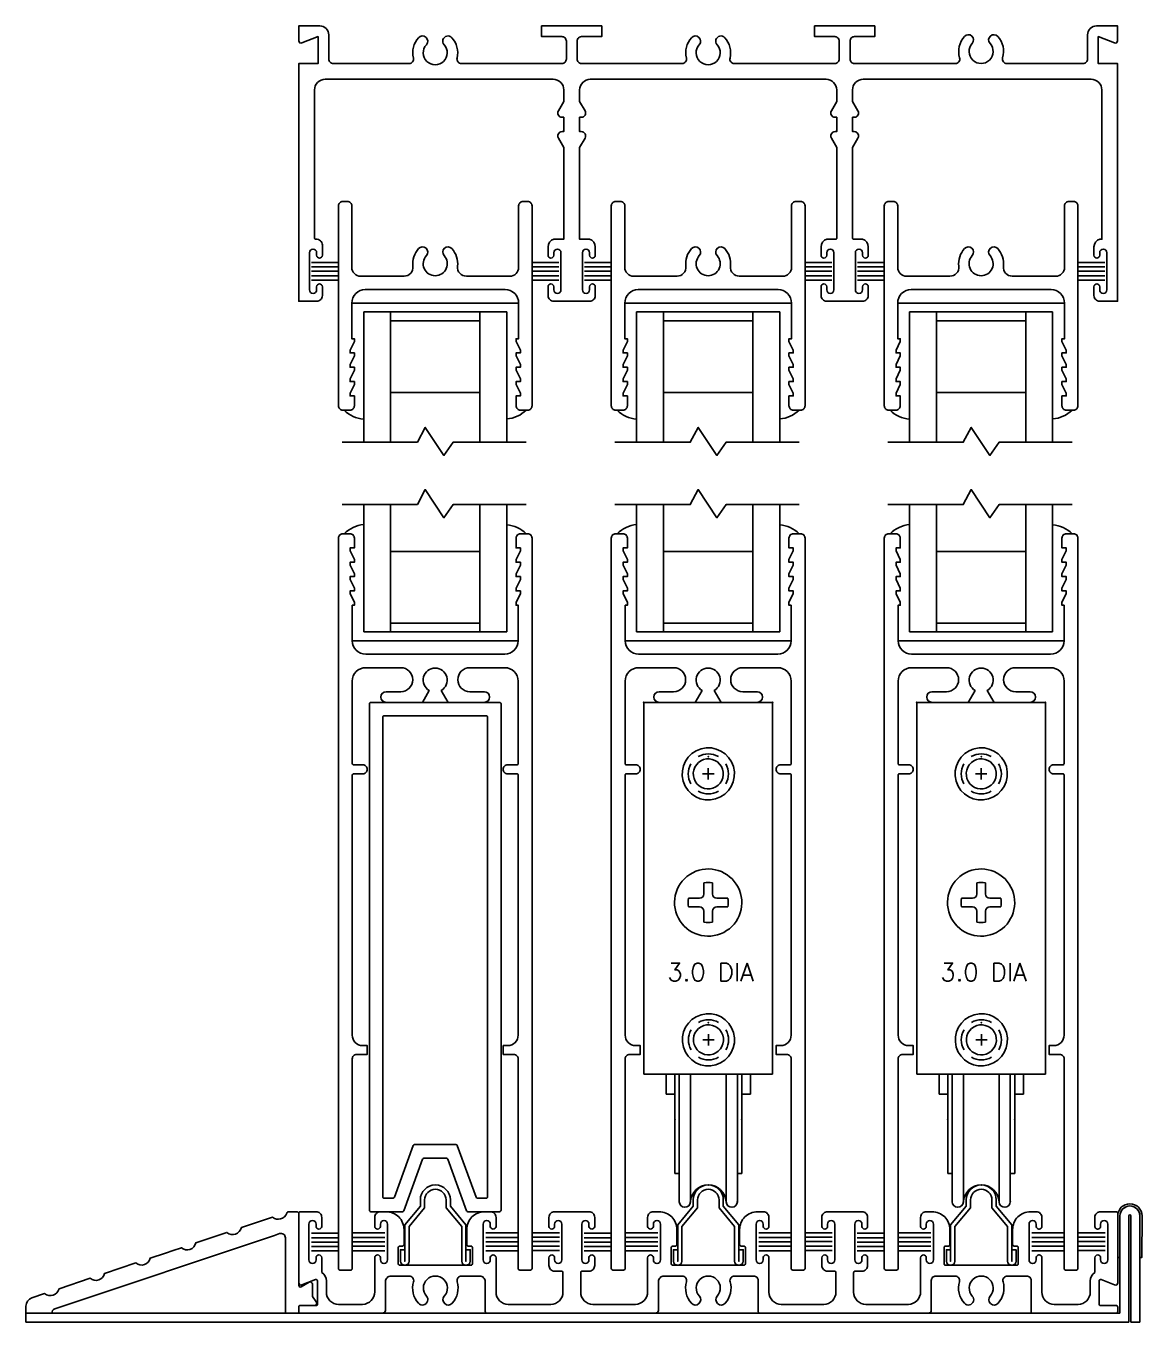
# Model space of a CAD drawing. Extents: x -120 to 130, y -63 to 29.
# Drawn here: x 6.62 to 14.42, y 15.6 to 24.67 of the extents above; entities that cross this region are included whole.
import ezdxf
from ezdxf.enums import TextEntityAlignment as Align

# ---------------------------------------------------------------- set-up
doc = ezdxf.new("R2010")
doc.units = 0
doc.header["$LTSCALE"] = 0.25
doc.header["$MEASUREMENT"] = 0
doc.layers.get('0').update_dxf_attribs({"linetype": 'CONTINUOUS'})
for name, color, linetype in [('FRAME', 1, 'CONTINUOUS'), ('GLASS-VINYL', 7, 'CONTINUOUS'), ('HEM COVER', 4, 'CONTINUOUS'), ('RISER', 7, 'CONTINUOUS'), ('SASH', 5, 'CONTINUOUS'), ('SEAL', 7, 'CONTINUOUS'), ('SILL-PAN', 7, 'CONTINUOUS'), ('VENT', 5, 'CONTINUOUS')]:
    doc.layers.add(name, color=color, linetype=linetype)
doc.styles.get("Standard").update_dxf_attribs({"font": 'simplex.shx'})

# ---------------------------------------------------------------- blocks, each defined once
blk = doc.blocks.new('3 TRACK HEAD')
blk.add_lwpolyline([(2.033, -0.7295), (2.033, -0.7515, -1), (1.983, -0.7515), (1.983, -0.4915, -1), (2.033, -0.4915), (2.033, -0.5095, 1), (2.073, -0.5095), (2.073, -0.4515, 0.348676), (2.033, -0.3975), (1.963, -0.3975), (1.963, 0.2447), (2.001, 0.3105, 0.57735), (1.975, 0.3555), (1.963, 0.3555), (1.963, 0.4555), (1.975, 0.4555, 0.57735), (2.001, 0.5005), (1.963, 0.5663), (1.963, 0.6465, -0.414214), (2.038, 0.7215), (3.686, 0.7215, -0.414214), (3.761, 0.6465), (3.761, 0.5663), (3.723, 0.5005, 0.57735), (3.749, 0.4555), (3.761, 0.4555), (3.761, 0.3555), (3.749, 0.3555, 0.57735), (3.723, 0.3105), (3.761, 0.2447), (3.761, -0.3875, -0.414214), (3.751, -0.3975), (3.691, -0.3975, 0.348676), (3.651, -0.4515), (3.651, -0.5095, 1), (3.691, -0.5095), (3.691, -0.4915, -1), (3.741, -0.4915), (3.741, -0.7515, -1), (3.691, -0.7515), (3.691, -0.7295, 1), (3.651, -0.7295), (3.651, -0.7915, 0.414214), (3.691, -0.8315), (3.816, -0.8315), (3.941, -0.8315, 0.414214), (3.981, -0.7915), (3.981, -0.7295, 1), (3.941, -0.7295), (3.941, -0.7515, -1), (3.891, -0.7515), (3.891, -0.4915, -1), (3.941, -0.4915), (3.941, -0.5095, 1), (3.981, -0.5095), (3.981, -0.4515, 0.348676), (3.941, -0.3975), (3.881, -0.3975, -0.414214), (3.871, -0.3875), (3.871, 0.2447), (3.909, 0.3105, 0.57735), (3.883, 0.3555), (3.871, 0.3555), (3.871, 0.4555), (3.883, 0.4555, 0.57735), (3.909, 0.5005), (3.871, 0.5663), (3.871, 0.6465, -0.414214), (3.946, 0.7215), (5.539, 0.7215, -0.414214), (5.614, 0.6465), (5.614, -0.3975), (5.599, -0.3975, 0.348676), (5.559, -0.4515), (5.559, -0.5095, 1), (5.599, -0.5095), (5.599, -0.4915, -1), (5.649, -0.4915), (5.649, -0.7515, -1), (5.599, -0.7515), (5.599, -0.7295, 1), (5.559, -0.7295), (5.559, -0.7915, 0.414214), (5.599, -0.8315), (5.724, -0.8315), (5.724, 0.8315), (5.589, 0.8315), (5.589, 1.0195), (5.7022, 0.9751, 0.528549), (5.724, 0.99), (5.724, 1.0945), (5.576, 1.0945, 0.414214), (5.514, 1.0325), (5.514, 0.8625, -0.414214), (5.483, 0.8315), (4.9504, 0.8315, -0.500624), (4.9206, 0.8712, 0.262076), (4.886, 1.0213, 1), (4.8321, 0.9721, -2.265582), (4.7079, 0.9721, 1), (4.654, 1.0213, 0.262076), (4.6194, 0.8712, -0.500624), (4.5896, 0.8315), (3.8845, 0.8315, -0.414214), (3.8535, 0.8625), (3.8535, 0.9885, -0.414214), (3.8845, 1.0195), (4.026, 1.0195), (4.026, 1.0945), (3.606, 1.0945), (3.606, 1.0195), (3.7475, 1.0195, -0.414214), (3.7785, 0.9885), (3.7785, 0.8625, -0.414214), (3.7475, 0.8315), (3.0448, 0.8315, -0.485225), (3.0146, 0.8698, 0.248879), (2.978, 1.0123, 1), (2.9241, 0.9631, -2.265582), (2.7999, 0.9631, 1), (2.746, 1.0123, 0.248879), (2.7094, 0.8698, -0.485225), (2.6792, 0.8315), (1.9765, 0.8315, -0.414214), (1.9455, 0.8625), (1.9455, 0.9885, -0.414214), (1.9765, 1.0195), (2.118, 1.0195), (2.118, 1.0945), (1.698, 1.0945), (1.698, 1.0195), (1.8395, 1.0195, -0.414214), (1.8705, 0.9885), (1.8705, 0.8625, -0.414214), (1.8395, 0.8315), (1.1368, 0.8315, -0.485225), (1.1066, 0.8698, 0.248879), (1.07, 1.0123, 1), (1.0161, 0.9631, -2.265582), (0.8919, 0.9631, 1), (0.838, 1.0123, 0.248879), (0.8014, 0.8698, -0.485225), (0.7712, 0.8315), (0.241, 0.8315, -0.414214), (0.21, 0.8625), (0.21, 1.0325, 0.414214), (0.148, 1.0945), (0, 1.0945), (0, 0.99, 0.528549), (0.0218, 0.9751), (0.135, 1.0195), (0.135, 0.8315), (0, 0.8315), (0, -0.8315), (0.125, -0.8315, 0.414214), (0.165, -0.7915), (0.165, -0.7295, 1), (0.125, -0.7295), (0.125, -0.7515, -1), (0.075, -0.7515), (0.075, -0.4915, -1), (0.125, -0.4915), (0.125, -0.5095, 1), (0.165, -0.5095), (0.165, -0.4375, 0.443866), (0.121, -0.3977, -0.443866), (0.11, -0.3878), (0.11, 0.6465, -0.414214), (0.185, 0.7215), (1.778, 0.7215, -0.414214), (1.853, 0.6465), (1.853, 0.5663), (1.815, 0.5005, 0.57735), (1.841, 0.4555), (1.853, 0.4555), (1.853, 0.3555), (1.841, 0.3555, 0.57735), (1.815, 0.3105), (1.853, 0.2447), (1.853, -0.3975), (1.783, -0.3975, 0.348676), (1.743, -0.4515), (1.743, -0.5095, 1), (1.783, -0.5095), (1.783, -0.4915, -1), (1.833, -0.4915), (1.833, -0.7515, -1), (1.783, -0.7515), (1.783, -0.7295, 1), (1.743, -0.7295), (1.743, -0.7915, 0.414214), (1.783, -0.8315), (1.908, -0.8315), (2.033, -0.8315, 0.414214), (2.073, -0.7915), (2.073, -0.7295, 1)], format="xyb", close=True)
blk = doc.blocks.new('3004 STD TOP-RAIL')
at = {"color": 5}
blk.add_lwpolyline([(-0.116, 0.1058), (-0.116, 0.1058, 0.216769), (-0.156, -0.0179, -0.448133), (-0.2176, -0.087), (-0.521, -0.087, -0.414214), (-0.583, -0.025), (-0.583, 0.405, 0.414214), (-0.614, 0.436), (-0.646, 0.436, 0.414214), (-0.677, 0.405), (-0.677, -0.993, 0.414214), (-0.646, -1.024), (-0.596, -1.024, 0.414214), (-0.565, -0.993), (-0.565, -0.924), (-0.595, -0.924), (-0.595, -0.904), (-0.565, -0.844), (-0.565, -0.824), (-0.595, -0.824), (-0.595, -0.804), (-0.565, -0.744), (-0.565, -0.724), (-0.595, -0.724), (-0.595, -0.704), (-0.565, -0.644), (-0.565, -0.624), (-0.595, -0.624), (-0.595, -0.604), (-0.565, -0.544), (-0.565, -0.524), (-0.583, -0.524), (-0.583, -0.275, -0.414214), (-0.489, -0.181), (0, -0.181), (0.489, -0.181, -0.414214), (0.583, -0.275), (0.583, -0.524), (0.565, -0.524), (0.565, -0.544), (0.595, -0.604), (0.595, -0.624), (0.565, -0.624), (0.565, -0.644), (0.595, -0.704), (0.595, -0.724), (0.565, -0.724), (0.565, -0.744), (0.595, -0.804), (0.595, -0.824), (0.565, -0.824), (0.565, -0.844), (0.595, -0.904), (0.595, -0.924), (0.565, -0.924), (0.565, -0.993, 0.414214), (0.596, -1.024), (0.646, -1.024, 0.414214), (0.677, -0.993), (0.677, 0.405, 0.414214), (0.646, 0.436), (0.614, 0.436, 0.414214), (0.583, 0.405), (0.583, -0.025, -0.414214), (0.521, -0.087), (0.2176, -0.087, -0.448133), (0.156, -0.0179, 0.216769), (0.116, 0.1058, 0.999998), (0.0621, 0.0566, -0.651692), (0, -0.084, -0.651692), (-0.0621, 0.0566, 0.999998), (-0.116, 0.1058), (-0.116, 0.1058)], format="xyb", dxfattribs=at)
blk = doc.blocks.new('3 TRACK SILL')
blk.add_lwpolyline([(-2.852, -0.176, -0.414214), (-2.862, -0.166), (-2.862, -0.132, -0.414214), (-2.852, -0.122), (-2.742, -0.122, 0.414214), (-2.732, -0.112), (-2.732, 0.0494, 0.528549), (-2.7457, 0.0587), (-2.8402, 0.0216, -0.528549), (-2.862, 0.0365), (-2.862, 0.126), (-2.862, 0.524, -0.414214), (-2.852, 0.534), (-2.742, 0.534, -0.414214), (-2.702, 0.494), (-2.702, 0.4315, -0.414214), (-2.7215, 0.412), (-2.7225, 0.412, -0.414214), (-2.742, 0.4315), (-2.742, 0.4475, 0.414214), (-2.7665, 0.472), (-2.7675, 0.472, 0.414214), (-2.792, 0.4475), (-2.792, 0.1965, 0.414214), (-2.7675, 0.172), (-2.7665, 0.172, 0.414214), (-2.742, 0.1965), (-2.742, 0.2125, -0.414214), (-2.7225, 0.232), (-2.722, 0.232, -0.414214), (-2.702, 0.212), (-2.702, 0.1092, -0.250492), (-2.67, 0.0494), (-2.67, -0.029, 0.414214), (-2.585, -0.114), (-2.4932, -0.114), (-2.417, -0.114, 0.406851), (-2.332, -0.026), (-2.332, 0.158), (-2.332, 0.212, -0.414214), (-2.312, 0.232), (-2.3115, 0.232, -0.414214), (-2.292, 0.2125), (-2.292, 0.1965, 0.414214), (-2.2675, 0.172), (-2.2665, 0.172, 0.414214), (-2.242, 0.1965), (-2.242, 0.4475, 0.414214), (-2.2665, 0.472), (-2.2675, 0.472, 0.414214), (-2.292, 0.4475), (-2.292, 0.4315, -0.414214), (-2.3115, 0.412), (-2.3125, 0.412, -0.414214), (-2.332, 0.4315), (-2.332, 0.494, -0.414214), (-2.292, 0.534), (-2.2692, 0.534), (-2.252, 0.534, -0.414214), (-2.127, 0.409), (-2.127, 0.304, -0.414214), (-2.137, 0.294), (-2.157, 0.294, 0.414214), (-2.167, 0.284), (-2.167, 0.169, 0.414214), (-2.157, 0.159), (-1.659, 0.159, 0.414214), (-1.649, 0.169), (-1.649, 0.284, 0.414214), (-1.659, 0.294), (-1.679, 0.294, -0.414214), (-1.689, 0.304), (-1.689, 0.409, -0.414214), (-1.564, 0.534), (-1.5568, 0.534), (-1.524, 0.534, -0.414214), (-1.484, 0.494), (-1.484, 0.4315, -0.414214), (-1.5035, 0.412), (-1.5045, 0.412, -0.414214), (-1.524, 0.4315), (-1.524, 0.4475, 0.414214), (-1.5485, 0.472), (-1.5495, 0.472, 0.414214), (-1.574, 0.4475), (-1.574, 0.1965, 0.414214), (-1.5495, 0.172), (-1.5485, 0.172, 0.414214), (-1.524, 0.1965), (-1.524, 0.2125, -0.414214), (-1.5045, 0.232), (-1.504, 0.232, -0.414214), (-1.484, 0.212), (-1.484, 0.158), (-1.484, -0.029, 0.414214), (-1.399, -0.114), (-1.3677, -0.114), (-1.2957, -0.114), (-1.101, -0.114, 0.414214), (-1.016, -0.029), (-1.016, 0.0085), (-1.016, 0.108, 0.414214), (-1.026, 0.118), (-1.074, 0.118, -0.414214), (-1.114, 0.158), (-1.114, 0.212, -0.414214), (-1.094, 0.232), (-1.0935, 0.232, -0.414214), (-1.074, 0.2125), (-1.074, 0.1965, 0.414214), (-1.0495, 0.172), (-1.0485, 0.172, 0.414214), (-1.024, 0.1965), (-1.024, 0.4475, 0.414214), (-1.0485, 0.472), (-1.0495, 0.472, 0.414214), (-1.074, 0.4475), (-1.074, 0.4315, -0.414214), (-1.0935, 0.412), (-1.0945, 0.412, -0.414214), (-1.114, 0.4315), (-1.114, 0.494, -0.414214), (-1.074, 0.534), (-0.9931, 0.534), (-0.9149, 0.534), (-0.834, 0.534, -0.414214), (-0.794, 0.494), (-0.794, 0.4315, -0.414214), (-0.8135, 0.412), (-0.8145, 0.412, -0.414214), (-0.834, 0.4315), (-0.834, 0.4475, 0.414214), (-0.8585, 0.472), (-0.8595, 0.472, 0.414214), (-0.884, 0.4475), (-0.884, 0.1965, 0.414214), (-0.8595, 0.172), (-0.8585, 0.172, 0.414214), (-0.834, 0.1965), (-0.834, 0.2125, -0.414214), (-0.8145, 0.232), (-0.814, 0.232, -0.414214), (-0.794, 0.212), (-0.794, 0.158, -0.414214), (-0.834, 0.118), (-0.882, 0.118, 0.414214), (-0.892, 0.108), (-0.892, 0.0085), (-0.892, -0.029, 0.414214), (-0.807, -0.114), (-0.6312, -0.114), (-0.5644, -0.114), (-0.509, -0.114, 0.406851), (-0.424, -0.026), (-0.424, 0.158), (-0.424, 0.212, -0.414214), (-0.404, 0.232), (-0.4035, 0.232, -0.414214), (-0.384, 0.2125), (-0.384, 0.1965, 0.414214), (-0.3595, 0.172), (-0.3585, 0.172, 0.414214), (-0.334, 0.1965), (-0.334, 0.4475, 0.414214), (-0.3585, 0.472), (-0.3595, 0.472, 0.414214), (-0.384, 0.4475), (-0.384, 0.4315, -0.414214), (-0.4035, 0.412), (-0.4045, 0.412, -0.414214), (-0.424, 0.4315), (-0.424, 0.494, -0.414214), (-0.384, 0.534), (-0.3612, 0.534), (-0.344, 0.534, -0.414214), (-0.219, 0.409), (-0.219, 0.304, -0.414214), (-0.229, 0.294), (-0.249, 0.294, 0.414214), (-0.259, 0.284), (-0.259, 0.169, 0.414214), (-0.249, 0.159), (0.249, 0.159, 0.414214), (0.259, 0.169), (0.259, 0.284, 0.414214), (0.249, 0.294), (0.229, 0.294, -0.414214), (0.219, 0.304), (0.219, 0.409, -0.414214), (0.344, 0.534), (0.3512, 0.534), (0.384, 0.534, -0.414214), (0.424, 0.494), (0.424, 0.4315, -0.414214), (0.4045, 0.412), (0.4035, 0.412, -0.414214), (0.384, 0.4315), (0.384, 0.4475, 0.414214), (0.3595, 0.472), (0.3585, 0.472, 0.414214), (0.334, 0.4475), (0.334, 0.1965, 0.414214), (0.3585, 0.172), (0.3595, 0.172, 0.414214), (0.384, 0.1965), (0.384, 0.2125, -0.414214), (0.4035, 0.232), (0.404, 0.232, -0.414214), (0.424, 0.212), (0.424, 0.158), (0.424, -0.029, 0.414214), (0.509, -0.114), (0.5522, -0.114), (0.6754, -0.114), (0.807, -0.114, 0.414214), (0.892, -0.029), (0.892, 0.0085), (0.892, 0.108, 0.414214), (0.882, 0.118), (0.834, 0.118, -0.414214), (0.794, 0.158), (0.794, 0.212, -0.414214), (0.814, 0.232), (0.8145, 0.232, -0.414214), (0.834, 0.2125), (0.834, 0.1965, 0.414214), (0.8585, 0.172), (0.8595, 0.172, 0.414214), (0.884, 0.1965), (0.884, 0.4475, 0.414214), (0.8595, 0.472), (0.8585, 0.472, 0.414214), (0.834, 0.4475), (0.834, 0.4315, -0.414214), (0.8145, 0.412), (0.8135, 0.412, -0.414214), (0.794, 0.4315), (0.794, 0.494, -0.414214), (0.834, 0.534), (0.9149, 0.534), (0.9931, 0.534), (1.074, 0.534, -0.414214), (1.114, 0.494), (1.114, 0.4315, -0.414214), (1.0945, 0.412), (1.0935, 0.412, -0.414214), (1.074, 0.4315), (1.074, 0.4475, 0.414214), (1.0495, 0.472), (1.0485, 0.472, 0.414214), (1.024, 0.4475), (1.024, 0.1965, 0.414214), (1.0485, 0.172), (1.0495, 0.172, 0.414214), (1.074, 0.1965), (1.074, 0.2125, -0.414214), (1.0935, 0.232), (1.094, 0.232, -0.414214), (1.114, 0.212), (1.114, 0.158, -0.414214), (1.074, 0.118), (1.026, 0.118, 0.414214), (1.016, 0.108), (1.016, 0.0085), (1.016, -0.029, 0.414214), (1.101, -0.114), (1.2768, -0.114), (1.3436, -0.114), (1.399, -0.114, 0.406851), (1.484, -0.026), (1.484, 0.158), (1.484, 0.212, -0.414214), (1.504, 0.232), (1.5045, 0.232, -0.414214), (1.524, 0.2125), (1.524, 0.1965, 0.414214), (1.5485, 0.172), (1.5495, 0.172, 0.414214), (1.574, 0.1965), (1.574, 0.4475, 0.414214), (1.5495, 0.472), (1.5485, 0.472, 0.414214), (1.524, 0.4475), (1.524, 0.4315, -0.414214), (1.5045, 0.412), (1.5035, 0.412, -0.414214), (1.484, 0.4315), (1.484, 0.494, -0.414214), (1.524, 0.534), (1.5468, 0.534), (1.564, 0.534, -0.414214), (1.689, 0.409), (1.689, 0.304, -0.414214), (1.679, 0.294), (1.659, 0.294, 0.414214), (1.649, 0.284), (1.649, 0.169, 0.414214), (1.659, 0.159), (2.157, 0.159, 0.414214), (2.167, 0.169), (2.167, 0.284, 0.414214), (2.157, 0.294), (2.137, 0.294, -0.414214), (2.127, 0.304), (2.127, 0.409, -0.414214), (2.252, 0.534), (2.2592, 0.534), (2.292, 0.534, -0.414214), (2.332, 0.494), (2.332, 0.4315, -0.414214), (2.3125, 0.412), (2.3115, 0.412, -0.414214), (2.292, 0.4315), (2.292, 0.4475, 0.414214), (2.2675, 0.472), (2.2665, 0.472, 0.414214), (2.242, 0.4475), (2.242, 0.1965, 0.414214), (2.2665, 0.172), (2.2675, 0.172, 0.414214), (2.292, 0.1965), (2.292, 0.2125, -0.414214), (2.3115, 0.232), (2.312, 0.232, -0.414214), (2.332, 0.212), (2.332, 0.158), (2.332, -0.029, 0.414214), (2.417, -0.114), (2.4867, -0.114), (2.585, -0.114, 0.414214), (2.67, -0.029), (2.67, 0.0494, -0.250492), (2.702, 0.1092), (2.702, 0.212, -0.414214), (2.722, 0.232), (2.7225, 0.232, -0.414214), (2.742, 0.2125), (2.742, 0.1965, 0.414214), (2.7665, 0.172), (2.7675, 0.172, 0.414214), (2.792, 0.1965), (2.792, 0.4475, 0.414214), (2.7675, 0.472), (2.7665, 0.472, 0.414214), (2.742, 0.4475), (2.742, 0.4315, -0.414214), (2.7225, 0.412), (2.7215, 0.412, -0.414214), (2.702, 0.4315), (2.702, 0.494, -0.414214), (2.742, 0.534), (2.852, 0.534, -0.414214), (2.862, 0.524), (2.862, 0.126), (2.862, 0.0365, -0.528549), (2.8402, 0.0216), (2.7457, 0.0587, 0.528549), (2.732, 0.0494), (2.732, -0.112, 0.414214), (2.742, -0.122), (2.852, -0.122, -0.414214), (2.862, -0.132), (2.862, -0.166, -0.414214), (2.852, -0.176), (2.5175, -0.176), (2.4211, -0.176), (2.267, -0.176, -0.414214), (2.257, -0.166), (2.257, 0.053, 0.414214), (2.226, 0.084), (2.1578, 0.084), (2.0905, 0.084, 0.499657), (2.0607, 0.0444, -0.259642), (2.0261, -0.1064, -1), (1.9704, -0.0562, 2.247229), (1.8456, -0.0562, -1), (1.7899, -0.1064, -0.259642), (1.7553, 0.0444, 0.499657), (1.7255, 0.084), (1.6493, 0.084), (1.59, 0.084, 0.414214), (1.559, 0.053), (1.559, -0.156, -0.414214), (1.539, -0.176), (1.3897, -0.176), (1.3436, -0.176), (0.6754, -0.176), (0.5131, -0.176), (0.359, -0.176, -0.414214), (0.349, -0.166), (0.349, 0.053, 0.414214), (0.318, 0.084), (0.2498, 0.084), (0.1825, 0.084, 0.499657), (0.1527, 0.0444, -0.259642), (0.1181, -0.1064, -1), (0.0624, -0.0562, 2.247229), (-0.0624, -0.0562, -1), (-0.1181, -0.1064, -0.259642), (-0.1527, 0.0444, 0.499657), (-0.1825, 0.084), (-0.2587, 0.084), (-0.309, 0.084, 0.414214), (-0.349, 0.044), (-0.349, -0.156, -0.414214), (-0.369, -0.176), (-0.5183, -0.176), (-0.5644, -0.176), (-1.3594, -0.176), (-1.3949, -0.176), (-1.549, -0.176, -0.414214), (-1.559, -0.166), (-1.559, 0.044, 0.414214), (-1.599, 0.084), (-1.6582, 0.084), (-1.7255, 0.084, 0.499657), (-1.7553, 0.0444, -0.259642), (-1.7899, -0.1064, -1), (-1.8456, -0.0562, 2.247229), (-1.9704, -0.0562, -1), (-2.0261, -0.1064, -0.259642), (-2.0607, 0.0444, 0.499657), (-2.0905, 0.084), (-2.1667, 0.084), (-2.217, 0.084, 0.414214), (-2.257, 0.044), (-2.257, -0.156, -0.414214), (-2.277, -0.176), (-2.4263, -0.176), (-2.4969, -0.176)], format="xyb", close=True)
blk = doc.blocks.new('FW1020 STD SILL')
blk.add_lwpolyline([(0.075, 0.457, 1), (-0.075, 0.457), (-0.075, 0.4023), (-0.184, 0.2724), (-0.184, 0.03, -1), (-0.244, 0.03), (-0.244, 0.109), (-0.2141, 0.109), (-0.214, 0.027), (-0.214, 0.2833), (-0.105, 0.4132), (-0.105, 0.457, -1), (0.105, 0.457), (0.105, 0.4132), (0.214, 0.2833), (0.214, 0.027), (0.2141, 0.109), (0.244, 0.109), (0.244, 0.03, -1), (0.184, 0.03), (0.184, 0.2724), (0.075, 0.4023)], format="xyb", close=True)
blk = doc.blocks.new('3027 MAMMOTH B-RAIL')
at = {"color": 0}
blk.add_lwpolyline([(0.475, -0.624, 0.414214), (0.506, -0.655), (0.57, -0.655, -0.414214), (0.58, -0.665), (0.58, -2.484, -0.414214), (0.508, -2.556), (0.475, -2.556), (0.475, -2.618), (0.549, -2.618, -0.414214), (0.58, -2.649), (0.58, -4.116, 0.414214), (0.59, -4.126), (0.667, -4.126, 0.414214), (0.677, -4.116), (0.677, 0.993, 0.414214), (0.646, 1.024), (0.596, 1.024, 0.414214), (0.565, 0.993), (0.565, 0.924), (0.595, 0.924), (0.595, 0.904), (0.565, 0.844), (0.565, 0.824), (0.595, 0.824), (0.595, 0.804), (0.565, 0.744), (0.565, 0.724), (0.595, 0.724), (0.595, 0.704), (0.565, 0.644), (0.565, 0.624), (0.595, 0.624), (0.595, 0.604), (0.565, 0.544), (0.565, 0.524), (0.58, 0.524), (0.58, 0.275, -0.414214), (0.486, 0.181), (-0.486, 0.181, -0.414214), (-0.58, 0.275), (-0.58, 0.524), (-0.565, 0.524), (-0.565, 0.544), (-0.595, 0.604), (-0.595, 0.624), (-0.565, 0.624), (-0.565, 0.644), (-0.595, 0.704), (-0.595, 0.724), (-0.565, 0.724), (-0.565, 0.744), (-0.595, 0.804), (-0.595, 0.824), (-0.565, 0.824), (-0.565, 0.844), (-0.595, 0.904), (-0.595, 0.924), (-0.565, 0.924), (-0.565, 0.993, 0.414214), (-0.596, 1.024), (-0.646, 1.024, 0.414214), (-0.677, 0.993), (-0.677, -4.116, 0.414214), (-0.667, -4.126), (-0.59, -4.126, 0.414214), (-0.58, -4.116), (-0.58, -2.649, -0.414214), (-0.549, -2.618), (-0.475, -2.618), (-0.475, -2.556), (-0.508, -2.556, -0.414214), (-0.58, -2.484), (-0.58, -0.665, -0.414214), (-0.57, -0.655), (-0.506, -0.655, 0.414214), (-0.475, -0.624, 0.414214), (-0.506, -0.593), (-0.57, -0.593, -0.414214), (-0.58, -0.583), (-0.58, -0.007, -0.414214), (-0.486, 0.087), (-0.2415, 0.087, -1), (-0.2415, -0.081), (-0.3425, -0.081, 1), (-0.3425, -0.156), (-0.0901, -0.156), (-0.042, -0.0727, -3.732051), (0.042, -0.0727), (0.0901, -0.156), (0.3425, -0.156, 1), (0.3425, -0.081), (0.2415, -0.081, -1), (0.2415, 0.087), (0.486, 0.087, -0.414214), (0.58, -0.007), (0.58, -0.583, -0.414214), (0.57, -0.593), (0.506, -0.593, 0.414214)], format="xyb", close=True, dxfattribs=at)
blk = doc.blocks.new('Roller Assy 3p0 Dia - Side(EX)')
at = {"color": 7}
for p, q in [((-0.45, 0), (-0.45, -2.6)), ((0.45, 0), (-0.45, 0)), ((0.45, -2.6), (0.45, 0)), ((-0.03, -1.263), (-0.03, -1.34)), ((0.03, -1.34), (0.03, -1.263)), ((-0.06, -1.37), (-0.137, -1.37)), ((-0.137, -1.43), (-0.06, -1.43)), ((0.137, -1.37), (0.06, -1.37)), ((0.06, -1.43), (0.137, -1.43)), ((-0.03, -1.46), (-0.03, -1.537)), ((0.03, -1.537), (0.03, -1.46)), ((-0.45, -2.6), (0.45, -2.6)), ((-0.2932, -2.7403), (-0.2932, -2.6)), ((0.297, -2.7403), (0.297, -2.6)), ((-0.2312, -2.7403), (-0.2932, -2.7403)), ((0.235, -2.7403), (0.297, -2.7403))]:
    blk.add_line(p, q, dxfattribs=at)
at = {"linetype": 'Continuous'}
for p, q in [((-0.039, -0.5), (0.041, -0.5)), ((0.001, -0.54), (0.001, -0.46)), ((0.0019, -2.4), (0.0019, -2.32)), ((-0.0381, -2.36), (0.0419, -2.36))]:
    blk.add_line(p, q, dxfattribs=at)
for p, q in [((-0.233, -3.2938), (-0.233, -2.6)), ((-0.202, -2.6), (-0.202, -3.4919)), ((-0.1239, -2.6), (-0.1239, -3.4938)), ((0.1258, -2.6), (0.1258, -3.4938)), ((0.204, -3.4919), (0.204, -2.6)), ((0.235, -3.2938), (0.235, -2.6)), ((-0.202, -3.2938), (-0.233, -3.2938)), ((0.204, -3.2938), (0.235, -3.2938))]:
    blk.add_line(p, q)
at = {"color": 7}
for centre, radius, start, end in [((0.001, -0.5), 0.1825, 106.169, 106.13779), ((0.001, -0.5), 0.105, 131.02314, 130.98281), ((0, -1.4), 0.235, 117.4668, 117.43088), ((0, -1.4), 0.1403, 77.65052, 102.34948), ((-0.06, -1.34), 0.03, 270, 0), ((0.06, -1.34), 0.03, 180, 270), ((0, -1.4), 0.1403, 167.65052, 192.34948), ((-0.06, -1.46), 0.03, 0, 90), ((0.06, -1.46), 0.03, 90, 180), ((0, -1.4), 0.1403, 347.65052, 12.34948), ((0, -1.4), 0.1403, 257.65052, 282.34948), ((0.0019, -2.36), 0.1825, 106.169, 106.13779), ((0.0019, -2.36), 0.105, 131.02314, 130.98281)]:
    blk.add_arc(centre, radius, start, end, dxfattribs=at)
at = {"color": 7, "linetype": 'Continuous'}
for centre, start, end in [((0.001, -0.5), 60, 120), ((0.001, -0.5), 150, 210), ((0.001, -0.5), 330, 30), ((0.001, -0.5), 240, 300), ((0.0019, -2.36), 60, 120), ((0.0019, -2.36), 150, 210), ((0.0019, -2.36), 330, 30), ((0.0019, -2.36), 240, 300)]:
    blk.add_arc(centre, 0.1403, start, end, dxfattribs=at)
for centre, radius, start, end in [((0.001, -3.5), 0.125, 2.82928, 177.17072), ((-0.1629, -3.4919), 0.0391, 180, 357.17072), ((0.1649, -3.4919), 0.0391, 182.82928, 0)]:
    blk.add_arc(centre, radius, start, end)
at = {"color": 7, "linetype": 'ByBlock'}
for p in [(-0.45, 0), (0.45, 0), (0.001, -0.38), (0.0019, -2.24)]:
    blk.add_point(p, dxfattribs=at)
at = {"color": 0, "linetype": 'ByBlock'}
for p in [(-0.45, 0), (-0.45, 0), (0.45, 0), (0.45, 0), (-0.233, -2.9152), (0.235, -2.9152), (0.001, -3.375), (-0.1239, -3.4938), (0.204, -3.4919)]:
    blk.add_point(p, dxfattribs=at)
blk.add_text('3.0 DIA', height=0.125).set_placement((0.0172, -1.9487), align=Align.CENTER)
blk = doc.blocks.new('3752 RISER')
at = {"color": 1}
blk.add_lwpolyline([(0.1219, -0.3642), (0.095, -0.3277), (0.095, -0.2405, 0.57735), (0.071, -0.2267), (0.015, -0.259, -0.57735), (0, -0.2503), (0, 0.2503, 0.414214), (-0.016, 0.2663), (-0.0701, 0.2663, 0.321849), (-0.0853, 0.2555, -0.530341), (-0.1842, 0.228), (-0.4021, 0.155, -0.564933), (-0.5028, 0.1212), (-0.7207, 0.0482, -0.564933), (-0.8214, 0.0144), (-0.8799, -0.0052), (-0.9325, -0.0228), (-1.0393, -0.0586, -0.564933), (-1.14, -0.0924), (-1.3578, -0.1654, -0.564933), (-1.4585, -0.1992), (-1.6764, -0.2722, -0.564933), (-1.7771, -0.306), (-1.8657, -0.3357, 0.322343), (-1.908, -0.3945), (-1.908, -0.4437), (-1.7271, -0.4437, -0.324941), (-1.706, -0.414), (-0.1698, 0.101), (-0.1349, 0.1128, -0.512467), (-0.094, 0.0834), (-0.094, -0.3858), (-0.094, -0.4337, 0.414214), (-0.084, -0.4437), (-0.01, -0.4437, 0.414214), (0, -0.4337), (0, -0.3997, -0.414214), (0.01, -0.3897), (0.109, -0.3897, 0.614986)], format="xyb", close=True, dxfattribs=at)
blk = doc.blocks.new('3762 Mammoth Setting Block')
for points in [[(0.0785, -3.187, -0.315299), (0.0879, -3.1936), (0.2196, -3.5554, 0.315299), (0.229, -3.562), (0.45, -3.562, 0.414214), (0.46, -3.552), (0.46, -0.01, 0.414214), (0.45, 0), (-0.45, 0, 0.414214), (-0.46, -0.01), (-0.46, -3.552, 0.414214), (-0.45, -3.562), (-0.229, -3.562, 0.315299), (-0.2196, -3.5554), (-0.0879, -3.1936, -0.315299), (-0.0785, -3.187)], [(0.1443, -3.093, -0.315299), (0.1537, -3.0996), (0.2854, -3.4614, 0.315299), (0.2948, -3.468), (0.356, -3.468, 0.414214), (0.366, -3.458), (0.366, -0.104, 0.414214), (0.356, -0.094), (-0.356, -0.094, 0.414214), (-0.366, -0.104), (-0.366, -3.458, 0.414214), (-0.356, -3.468), (-0.2948, -3.468, 0.315299), (-0.2854, -3.4614), (-0.1537, -3.0996, -0.315299), (-0.1443, -3.093)]]:
    blk.add_lwpolyline(points, format="xyb", close=True)

msp = doc.modelspace()

# ---------------------------------------------------------------- linework, layer by layer
at = {"layer": 'GLASS-VINYL'}
for p, q in [((10.0641, 22.7277), (8.8981, 22.7277)), ((8.981, 21.7537), (8.981, 22.6657)), ((9.981, 22.6657), (8.981, 22.6657)), ((9.1685, 21.7537), (9.1685, 22.6657)), ((9.7935, 21.7537), (9.7935, 22.6657)), ((9.981, 21.7537), (9.981, 22.6657)), ((11.9721, 22.7277), (10.8061, 22.7277)), ((10.889, 21.7537), (10.889, 22.6657)), ((11.889, 22.6657), (10.889, 22.6657)), ((11.0765, 21.7537), (11.0765, 22.6657)), ((11.7015, 21.7537), (11.7015, 22.6657)), ((11.889, 21.7537), (11.889, 22.6657)), ((13.8801, 22.7277), (12.7141, 22.7277)), ((12.797, 21.7537), (12.797, 22.6657)), ((13.797, 22.6657), (12.797, 22.6657)), ((12.9845, 21.7537), (12.9845, 22.6657)), ((13.6095, 21.7537), (13.6095, 22.6657)), ((13.797, 21.7537), (13.797, 22.6657)), ((9.7935, 22.6037), (9.1685, 22.6037)), ((11.7015, 22.6037), (11.0765, 22.6037)), ((13.6095, 22.6037), (12.9845, 22.6037)), ((9.7935, 22.1027), (9.1685, 22.1027)), ((11.7015, 22.1027), (11.0765, 22.1027)), ((13.6095, 22.1027), (12.9845, 22.1027)), ((8.981, 21.3183), (8.981, 20.4267)), ((9.1685, 21.3183), (9.1685, 20.4267)), ((9.7935, 21.3183), (9.7935, 20.4267)), ((9.981, 21.3183), (9.981, 20.4267)), ((10.889, 21.3183), (10.889, 20.4267)), ((11.0765, 21.3183), (11.0765, 20.4267)), ((11.7015, 21.3183), (11.7015, 20.4267)), ((11.889, 21.3183), (11.889, 20.4267)), ((12.797, 21.3183), (12.797, 20.4267)), ((12.9845, 21.3183), (12.9845, 20.4267)), ((13.6095, 21.3183), (13.6095, 20.4267)), ((13.797, 21.3183), (13.797, 20.4267)), ((9.7935, 20.9897), (9.1685, 20.9897)), ((11.7015, 20.9897), (11.0765, 20.9897)), ((13.6095, 20.9897), (12.9845, 20.9897)), ((9.7935, 20.4887), (9.1685, 20.4887)), ((11.7015, 20.4887), (11.0765, 20.4887)), ((13.6095, 20.4887), (12.9845, 20.4887)), ((9.981, 20.4267), (8.981, 20.4267)), ((11.889, 20.4267), (10.889, 20.4267)), ((13.797, 20.4267), (12.797, 20.4267)), ((10.0611, 20.3647), (8.9011, 20.3647)), ((11.9691, 20.3647), (10.8091, 20.3647)), ((13.8771, 20.3647), (12.7171, 20.3647))]:
    msp.add_line(p, q, dxfattribs=at)
for points in [[(10.1164, 21.7537), (9.6061, 21.7537), (9.5424, 21.6614), (9.4119, 21.858), (9.3561, 21.7537), (8.8295, 21.7537)], [(12.0244, 21.7537), (11.5141, 21.7537), (11.4504, 21.6614), (11.3199, 21.858), (11.2641, 21.7537), (10.7375, 21.7537)], [(13.9324, 21.7537), (13.4221, 21.7537), (13.3584, 21.6614), (13.2279, 21.858), (13.1721, 21.7537), (12.6455, 21.7537)], [(10.1164, 21.3183), (9.6061, 21.3183), (9.5424, 21.226), (9.4119, 21.4225), (9.3561, 21.3183), (8.8295, 21.3183)], [(12.0244, 21.3183), (11.5141, 21.3183), (11.4504, 21.226), (11.3199, 21.4225), (11.2641, 21.3183), (10.7375, 21.3183)], [(13.9324, 21.3183), (13.4221, 21.3183), (13.3584, 21.226), (13.2279, 21.4225), (13.1721, 21.3183), (12.6455, 21.3183)]]:
    msp.add_lwpolyline(points, dxfattribs=at)
for centre, start, end in [((8.9994, 22.1326), 224.93563, 265.18226), ((9.9647, 22.1347), 274.28075, 314.25264), ((10.9074, 22.1326), 224.93563, 265.18226), ((11.8727, 22.1347), 274.28075, 314.25264), ((12.8154, 22.1326), 224.93563, 265.18226), ((13.7807, 22.1347), 274.28075, 314.25264), ((8.9994, 20.9598), 94.81774, 135.06437), ((9.9647, 20.9577), 45.74736, 85.71925), ((10.9074, 20.9598), 94.81774, 135.06437), ((11.8727, 20.9577), 45.74736, 85.71925), ((12.8154, 20.9598), 94.81774, 135.06437), ((13.7807, 20.9577), 45.74736, 85.71925)]:
    msp.add_arc(centre, 0.2185, start, end, dxfattribs=at)
at = {"layer": 'HEM COVER'}
msp.add_lwpolyline([(14.2521, 16.3427), (14.2526, 16.0527), (14.2676, 16.0527), (14.2671, 16.3427, -1), (14.4071, 16.3427), (14.4066, 16.0527), (14.4216, 16.0527), (14.4221, 16.3427, 1)], format="xyb", close=True, dxfattribs=at)
at = {"layer": 'SEAL'}
for p, q in [((8.6165, 23.0117), (8.8041, 23.0117)), ((8.6165, 22.9807), (8.8041, 22.9807)), ((8.6165, 22.9497), (8.8041, 22.9497)), ((10.3456, 23.0117), (10.1581, 23.0117)), ((10.3456, 22.9807), (10.1581, 22.9807)), ((10.3456, 22.9497), (10.1581, 22.9497)), ((10.5245, 23.0117), (10.7121, 23.0117)), ((10.5245, 22.9807), (10.7121, 22.9807)), ((10.5245, 22.9497), (10.7121, 22.9497)), ((12.2536, 23.0117), (12.0661, 23.0117)), ((12.2536, 22.9807), (12.0661, 22.9807)), ((12.2536, 22.9497), (12.0661, 22.9497)), ((12.4325, 23.0117), (12.6201, 23.0117)), ((12.4325, 22.9807), (12.6201, 22.9807)), ((12.4325, 22.9497), (12.6201, 22.9497)), ((14.1616, 23.0117), (13.9741, 23.0117)), ((14.1616, 22.9807), (13.9741, 22.9807)), ((14.1616, 22.9497), (13.9741, 22.9497)), ((8.6165, 22.9187), (8.8041, 22.9187)), ((8.6165, 22.8877), (8.8041, 22.8877)), ((10.3456, 22.9187), (10.1581, 22.9187)), ((10.3456, 22.8877), (10.1581, 22.8877)), ((10.5245, 22.9187), (10.7121, 22.9187)), ((10.5245, 22.8877), (10.7121, 22.8877)), ((12.2536, 22.9187), (12.0661, 22.9187)), ((12.2536, 22.8877), (12.0661, 22.8877)), ((12.4325, 22.9187), (12.6201, 22.9187)), ((12.4325, 22.8877), (12.6201, 22.8877)), ((14.1616, 22.9187), (13.9741, 22.9187)), ((14.1616, 22.8877), (13.9741, 22.8877)), ((8.6153, 16.2214), (8.805, 16.2214)), ((8.6153, 16.1904), (8.805, 16.1904)), ((8.6153, 16.1594), (8.805, 16.1594)), ((9.1286, 16.2236), (8.899, 16.2236)), ((9.1286, 16.1926), (8.899, 16.1926)), ((9.1286, 16.1616), (8.899, 16.1616)), ((9.8355, 16.2236), (10.065, 16.2236)), ((9.8355, 16.1926), (10.065, 16.1926)), ((9.8355, 16.1616), (10.065, 16.1616)), ((10.3488, 16.2246), (10.159, 16.2246)), ((10.3488, 16.1936), (10.159, 16.1936)), ((10.3488, 16.1626), (10.159, 16.1626)), ((10.5233, 16.2214), (10.713, 16.2214)), ((10.5233, 16.1904), (10.713, 16.1904)), ((10.5233, 16.1594), (10.713, 16.1594)), ((11.0366, 16.2236), (10.807, 16.2236)), ((11.0366, 16.1926), (10.807, 16.1926)), ((11.0366, 16.1616), (10.807, 16.1616)), ((11.7435, 16.2236), (11.973, 16.2236)), ((11.7435, 16.1926), (11.973, 16.1926)), ((11.7435, 16.1616), (11.973, 16.1616)), ((12.2568, 16.2246), (12.067, 16.2246)), ((12.2568, 16.1936), (12.067, 16.1936)), ((12.2568, 16.1626), (12.067, 16.1626)), ((12.4313, 16.2214), (12.621, 16.2214)), ((12.4313, 16.1904), (12.621, 16.1904)), ((12.4313, 16.1594), (12.621, 16.1594)), ((12.9446, 16.2236), (12.715, 16.2236)), ((12.9446, 16.1926), (12.715, 16.1926)), ((12.9446, 16.1616), (12.715, 16.1616)), ((13.6515, 16.2236), (13.881, 16.2236)), ((13.6515, 16.1926), (13.881, 16.1926)), ((13.6515, 16.1616), (13.881, 16.1616)), ((14.1648, 16.2246), (13.975, 16.2246)), ((14.1648, 16.1936), (13.975, 16.1936)), ((14.1648, 16.1626), (13.975, 16.1626)), ((8.6153, 16.1284), (8.805, 16.1284)), ((8.6153, 16.0974), (8.805, 16.0974)), ((9.1286, 16.1306), (8.899, 16.1306)), ((9.1286, 16.0996), (8.899, 16.0996)), ((9.8355, 16.1306), (10.065, 16.1306)), ((9.8355, 16.0996), (10.065, 16.0996)), ((10.3488, 16.1316), (10.159, 16.1316)), ((10.3488, 16.1006), (10.159, 16.1006)), ((10.5233, 16.1284), (10.713, 16.1284)), ((10.5233, 16.0974), (10.713, 16.0974)), ((11.0366, 16.1306), (10.807, 16.1306)), ((11.0366, 16.0996), (10.807, 16.0996)), ((11.7435, 16.1306), (11.973, 16.1306)), ((11.7435, 16.0996), (11.973, 16.0996)), ((12.2568, 16.1316), (12.067, 16.1316)), ((12.2568, 16.1006), (12.067, 16.1006)), ((12.4313, 16.1284), (12.621, 16.1284)), ((12.4313, 16.0974), (12.621, 16.0974)), ((12.9446, 16.1306), (12.715, 16.1306)), ((12.9446, 16.0996), (12.715, 16.0996)), ((13.6515, 16.1306), (13.881, 16.1306)), ((13.6515, 16.0996), (13.881, 16.0996)), ((14.1648, 16.1316), (13.975, 16.1316)), ((14.1648, 16.1006), (13.975, 16.1006))]:
    msp.add_line(p, q, dxfattribs=at)
at = {"layer": 'SILL-PAN'}
for p, q in [((14.2676, 15.6622), (14.2676, 16.3427)), ((14.3296, 16.3427), (14.3296, 15.6002)), ((14.3446, 15.6002), (14.3446, 16.3427)), ((14.4066, 16.3427), (14.4066, 15.6002)), ((6.62, 15.6622), (14.2676, 15.6622)), ((6.62, 15.6002), (6.62, 15.6622)), ((14.3296, 15.6002), (6.62, 15.6002)), ((14.4066, 15.6002), (14.3446, 15.6002))]:
    msp.add_line(p, q, dxfattribs=at)
for radius in [0.0695, 0.0695, 0.0075, 0.0075]:
    msp.add_arc((14.3371, 16.3427), radius, 0, 180, dxfattribs=at)

# ---------------------------------------------------------------- block references
for name, p in [('3762 Mammoth Setting Block', (9.4811, 19.9342)), ('Roller Assy 3p0 Dia - Side(EX)', (11.3891, 19.9342)), ('Roller Assy 3p0 Dia - Side(EX)', (13.2971, 19.9342)), ('FW1020 STD SILL', (9.482, 15.9972)), ('FW1020 STD SILL', (11.39, 15.9972)), ('FW1020 STD SILL', (13.298, 15.9972))]:
    msp.add_blockref(name, p)
at = {"layer": 'FRAME'}
for name, p in [('3 TRACK HEAD', (8.5271, 23.5712)), ('3 TRACK SILL', (11.39, 15.8382))]:
    msp.add_blockref(name, p, dxfattribs=at)
at = {"layer": 'RISER'}
msp.add_blockref('3752 RISER', (8.528, 16.1058), dxfattribs=at)
at = {"layer": 'SASH'}
for p in [(9.4811, 20.0902), (11.3891, 20.0902), (13.2971, 20.0902)]:
    msp.add_blockref('3027 MAMMOTH B-RAIL', p, dxfattribs=at)
at = {"layer": 'VENT'}
for p in [(9.4811, 23.0022), (11.3891, 23.0022), (13.2971, 23.0022)]:
    msp.add_blockref('3004 STD TOP-RAIL', p, dxfattribs=at)

doc.saveas('drawing.dxf')
